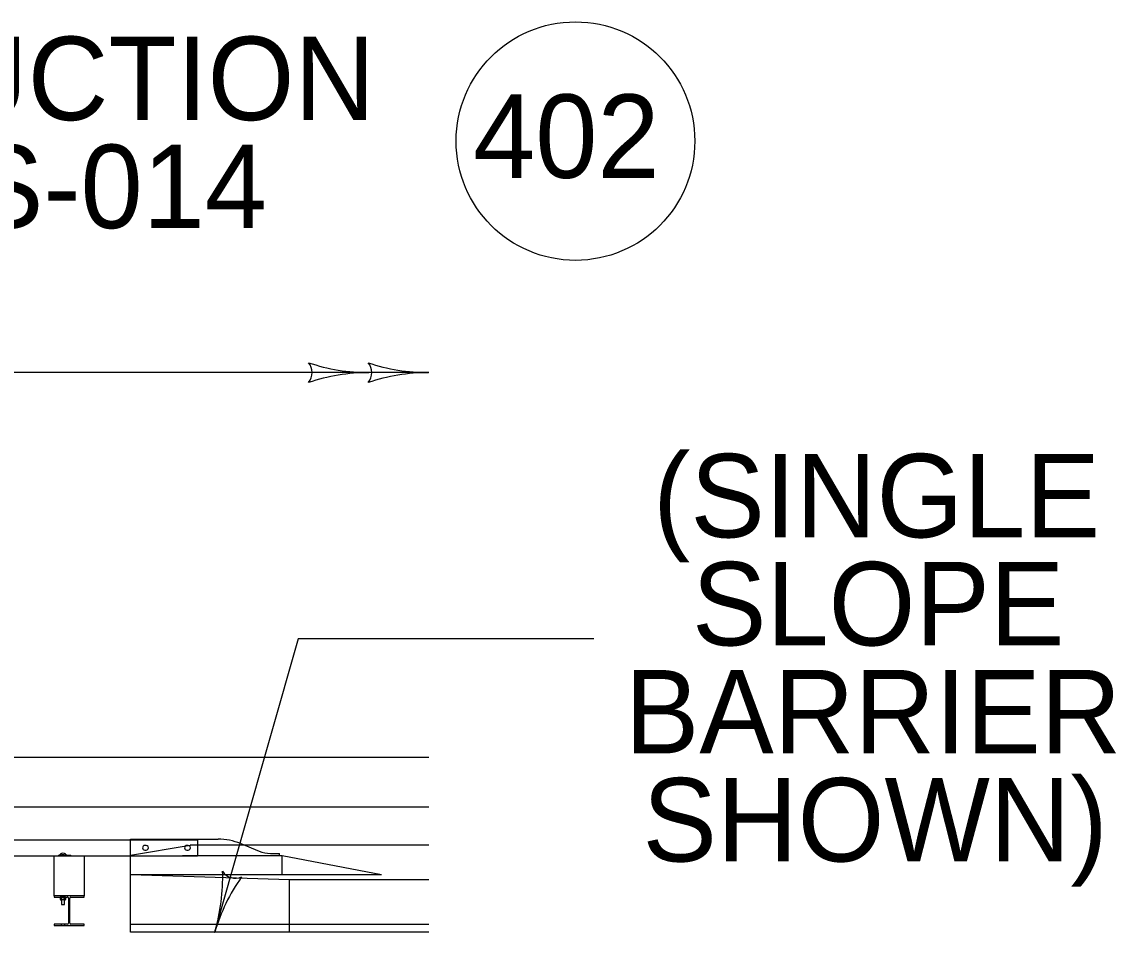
# Model space of a CAD drawing. Extents: x 503 to 668, y 143 to 243.
# Drawn here: x 579.86 to 589.03, y 203.33 to 210.97 of the extents above; entities that cross this region are included whole.
import ezdxf

# ---------------------------------------------------------------- set-up
doc = ezdxf.new("R2010")
doc.units = 0
for name, color, linetype in [('BR 2020 Reprint', 7, 'Continuous'), ('Level 1', 7, 'Continuous'), ('Level 2', 7, 'Continuous'), ('R_OR_NAMEBOUND_PR', 7, 'Continuous'), ('R_PL_GRAILLT_PR', 7, 'Continuous'), ('RW 2024 Reprint', 7, 'Continuous'), ('SB_STD_SEPIA', 7, 'Continuous')]:
    doc.layers.add(name, color=color, linetype=linetype)

msp = doc.modelspace()

# ---------------------------------------------------------------- linework, layer by layer
at = {"layer": 'BR 2020 Reprint'}
for centre, radius, start, end in [((582.1658, 208.0264), 0.127, 318.7746, 40.89129), ((582.7694, 209.6136), 1.5874, 251.34716, 269.99389), ((582.6659, 208.0263), 0.127, 318.7746, 40.89129), ((583.2695, 209.6135), 1.5874, 251.34716, 269.99389), ((582.7694, 206.4388), 1.5874, 90, 108.66878), ((583.2695, 206.4388), 1.5874, 90, 108.66878), ((582.7694, 206.4388), 1.5874, 89.98778, 90), ((583.2695, 206.4388), 1.5874, 89.98778, 90), ((579.9559, 203.7922), 1.5874, 343.24192, 1.91071), ((582.9958, 202.8768), 1.5874, 144.58908, 163.23581), ((581.65, 203.9124), 0.127, 212.01652, 294.13322), ((579.9559, 203.7922), 1.5874, 343.2297, 343.24192)]:
    msp.add_arc(centre, radius, start, end, dxfattribs=at)
at = {"layer": 'Level 1'}
for p, q in [((574.5775, 204.1083), (581.332, 204.1083)), ((580.7695, 204.1139), (581.5041, 204.1139)), ((581.332, 204.1083), (581.332, 203.9741)), ((581.6941, 204.0765), (581.8488, 204.0129)), ((574.5775, 203.9729), (581.332, 203.9729)), ((580.1309, 203.9729), (580.3809, 203.9729)), ((580.1309, 203.6392), (580.1309, 203.9729)), ((580.1673, 203.9783), (580.2715, 203.9783)), ((580.2715, 203.9739), (580.1673, 203.9739)), ((580.1803, 203.9829), (580.1803, 203.9867)), ((580.1803, 203.9827), (580.1803, 203.9829)), ((580.1803, 203.9827), (580.2272, 203.9827)), ((580.2038, 203.9735), (580.1829, 203.9735)), ((580.1908, 203.9735), (580.1908, 203.9729)), ((580.2246, 203.9735), (580.2038, 203.9735)), ((580.2168, 203.9735), (580.2168, 203.9729)), ((580.2272, 203.9867), (580.2272, 203.9829)), ((580.2272, 203.9829), (580.2272, 203.9827)), ((580.2559, 203.9739), (580.2559, 203.9783)), ((580.3809, 203.9729), (580.3809, 203.6392)), ((580.7695, 203.3345), (580.7695, 203.9733)), ((580.7695, 203.8145), (580.7695, 203.9733)), ((581.9438, 203.9942), (582.0195, 203.9942)), ((582.0195, 203.9733), (582.0195, 203.9942)), ((580.1337, 203.6392), (580.1311, 203.6392)), ((580.1337, 203.6392), (580.1313, 203.6392)), ((580.1313, 203.6392), (580.1313, 203.6283)), ((580.1313, 203.6283), (580.1382, 203.6283)), ((580.2014, 203.6392), (580.1337, 203.6392)), ((580.1382, 203.6283), (580.1968, 203.6283)), ((580.1814, 203.6257), (580.1814, 203.6238)), ((580.1814, 203.6238), (580.1814, 203.6077)), ((580.204, 203.6283), (580.191, 203.6283)), ((580.1927, 203.6257), (580.1927, 203.6254)), ((580.1927, 203.6254), (580.1927, 203.6077)), ((580.2151, 203.6269), (580.1929, 203.6269)), ((580.1929, 203.6064), (580.204, 203.6064)), ((580.1968, 203.6283), (580.2409, 203.6283)), ((580.3108, 203.6392), (580.2014, 203.6392)), ((580.217, 203.6283), (580.204, 203.6283)), ((580.204, 203.6064), (580.2151, 203.6064)), ((580.2153, 203.6257), (580.2153, 203.6077)), ((580.2266, 203.6257), (580.2266, 203.6077)), ((580.2513, 203.6179), (580.2513, 203.4108)), ((580.2609, 203.4108), (580.2609, 203.6179)), ((580.2713, 203.6283), (580.3153, 203.6283)), ((580.3785, 203.6392), (580.3108, 203.6392)), ((580.3811, 203.6392), (580.3108, 203.6392)), ((580.3153, 203.6283), (580.3739, 203.6283)), ((580.3739, 203.6283), (580.3809, 203.6283)), ((580.3811, 203.6392), (580.3785, 203.6392)), ((580.3809, 203.6392), (580.3785, 203.6392)), ((580.3809, 203.6283), (580.3809, 203.6392)), ((580.1871, 203.6051), (580.1844, 203.6051)), ((580.204, 203.6051), (580.1871, 203.6051)), ((580.191, 203.5658), (580.217, 203.5658)), ((580.2209, 203.6051), (580.204, 203.6051)), ((580.2235, 203.6051), (580.2209, 203.6051)), ((580.2509, 203.5795), (580.2509, 203.4493)), ((580.2613, 203.4493), (580.2613, 203.5795)), ((580.1313, 203.4004), (580.1313, 203.3896)), ((580.2409, 203.4004), (580.1313, 203.4004)), ((580.1313, 203.3896), (580.3809, 203.3896)), ((580.2513, 203.4108), (580.2513, 203.4102)), ((580.2609, 203.4102), (580.2609, 203.4108)), ((580.3809, 203.4004), (580.2713, 203.4004)), ((580.3809, 203.3896), (580.3809, 203.4004))]:
    msp.add_line(p, q, dxfattribs=at)
for points in [[(580.9003, 204.0609), (580.8905, 204.0609)], [(580.8905, 204.0217), (580.9003, 204.0217)], [(581.2527, 204.0609), (581.2429, 204.0609)], [(581.2429, 204.0217), (581.2527, 204.0217)]]:
    msp.add_lwpolyline(points, dxfattribs=at)
for centre, radius, start, end in [((581.5041, 203.6139), 0.5, 67.67134, 90), ((580.2038, 203.9632), 0.0332, 45.04246, 134.95754), ((580.8905, 204.0413), 0.0196, 89.99953, 269.99953), ((580.9003, 204.0413), 0.0196, 269.99953, 89.99953), ((581.2429, 204.0413), 0.0196, 89.99953, 269.99953), ((581.2527, 204.0413), 0.0196, 269.99953, 89.99953), ((581.9438, 204.2442), 0.25, 247.67134, 270), ((580.2409, 203.6179), 0.0104, 359.99682, 89.99923), ((580.2713, 203.6179), 0.0104, 89.99217, 180.00318), ((580.2409, 203.4108), 0.0104, 270.0006, 356.56359), ((580.2713, 203.4108), 0.0104, 183.43641, 270.008)]:
    msp.add_arc(centre, radius, start, end, dxfattribs=at)
for points, degree in [([(580.1673, 203.9783), (580.1673, 203.9739)], 1), ([(580.1829, 203.9827), (580.1829, 203.9735)], 1), ([(580.2038, 203.9814), (580.2038, 203.9814), (580.2021, 203.9818), (580.1996, 203.9825), (580.197, 203.9826), (580.1962, 203.9827)], 3), ([(580.2114, 203.9827), (580.2105, 203.9826), (580.208, 203.9825), (580.2055, 203.9818), (580.2038, 203.9814), (580.2038, 203.9814)], 3), ([(580.2246, 203.9735), (580.2246, 203.9827)], 1), ([(580.2715, 203.9739), (580.2715, 203.9783)], 1), ([(580.1844, 203.6283), (580.1814, 203.6257)], 1), ([(580.1814, 203.6257), (580.1823, 203.6264), (580.1839, 203.6277), (580.186, 203.6283), (580.187, 203.6283), (580.1871, 203.6283)], 3), ([(580.1814, 203.6077), (580.1823, 203.607), (580.1839, 203.6057), (580.186, 203.6051), (580.187, 203.6051), (580.1871, 203.6051)], 3), ([(580.1814, 203.6077), (580.1844, 203.6051)], 1), ([(580.1871, 203.6051), (580.1867, 203.6051)], 1), ([(580.1871, 203.6283), (580.1879, 203.6282), (580.1896, 203.628), (580.1914, 203.6268), (580.1924, 203.626), (580.1927, 203.6257)], 3), ([(580.1871, 203.6051), (580.1879, 203.6052), (580.1896, 203.6054), (580.1914, 203.6066), (580.1924, 203.6074), (580.1927, 203.6077)], 3), ([(580.1884, 203.6392), (580.1884, 203.6283)], 1), ([(580.191, 203.6283), (580.1929, 203.6269)], 1), ([(580.191, 203.6283), (580.191, 203.6283)], 1), ([(580.1929, 203.6064), (580.191, 203.6051)], 1), ([(580.204, 203.6283), (580.2037, 203.6283), (580.202, 203.6283), (580.1989, 203.6279), (580.1954, 203.6269), (580.1934, 203.626), (580.1927, 203.6257)], 3), ([(580.204, 203.6051), (580.2037, 203.6051), (580.202, 203.6051), (580.1989, 203.6055), (580.1954, 203.6065), (580.1934, 203.6074), (580.1927, 203.6077)], 3), ([(580.1929, 203.6269), (580.1929, 203.6064)], 1), ([(580.2153, 203.6257), (580.2143, 203.6261), (580.2121, 203.627), (580.2083, 203.6281), (580.2054, 203.6283), (580.204, 203.6283)], 3), ([(580.2153, 203.6077), (580.2143, 203.6073), (580.2121, 203.6064), (580.2083, 203.6053), (580.2054, 203.6051), (580.204, 203.6051)], 3), ([(580.2151, 203.6269), (580.217, 203.6283)], 1), ([(580.2151, 203.6064), (580.2151, 203.6269)], 1), ([(580.217, 203.6051), (580.2151, 203.6064)], 1), ([(580.2153, 203.6257), (580.2161, 203.6264), (580.2177, 203.6277), (580.2199, 203.6283), (580.2209, 203.6283), (580.2209, 203.6283)], 3), ([(580.2153, 203.6077), (580.2161, 203.607), (580.2177, 203.6057), (580.2199, 203.6051), (580.2209, 203.6051), (580.2209, 203.6051)], 3), ([(580.217, 203.6283), (580.217, 203.6283)], 1), ([(580.2196, 203.6283), (580.2196, 203.6392)], 1), ([(580.2209, 203.6283), (580.2217, 203.6282), (580.2234, 203.628), (580.2252, 203.6268), (580.2262, 203.626), (580.2266, 203.6257)], 3), ([(580.2209, 203.6051), (580.2217, 203.6052), (580.2234, 203.6054), (580.2252, 203.6066), (580.2262, 203.6074), (580.2266, 203.6077)], 3), ([(580.2266, 203.6257), (580.2235, 203.6283)], 1), ([(580.2235, 203.6051), (580.2266, 203.6077)], 1), ([(580.191, 203.6051), (580.191, 203.5658)], 1), ([(580.217, 203.5658), (580.217, 203.6051)], 1), ([(580.2609, 203.53), (580.2513, 203.53)], 1), ([(580.2513, 203.4988), (580.2609, 203.4988)], 1), ([(580.1884, 203.4004), (580.1884, 203.3896)], 1), ([(580.2196, 203.3896), (580.2196, 203.4004)], 1)]:
    msp.add_open_spline(points, degree=degree, dxfattribs=at)
at = {"layer": 'Level 2'}
msp.add_line((583.2695, 208.0261), (562.3044, 208.0261), dxfattribs=at)
msp.add_circle((584.5, 209.9675), 1, dxfattribs=at)
at = {"layer": 'R_OR_NAMEBOUND_PR'}
for p, q in [((582.0403, 203.9733), (581.207, 203.9733)), ((582.8737, 203.8145), (582.0403, 203.9733)), ((582.0403, 203.8145), (582.0403, 203.9733)), ((582.8737, 203.8145), (580.7695, 203.8145))]:
    msp.add_line(p, q, dxfattribs=at)
at = {"layer": 'R_PL_GRAILLT_PR'}
msp.add_line((583.2695, 204.7977), (519.2969, 204.7977), dxfattribs=at)
at = {"layer": 'RW 2024 Reprint'}
msp.add_line((583.2695, 204.381), (519.2969, 204.381), dxfattribs=at)
at = {"layer": 'SB_STD_SEPIA'}
for p, q in [((582.1761, 205.7947), (581.4758, 203.3345)), ((584.6545, 205.7947), (582.1761, 205.7947)), ((580.7695, 203.9733), (580.7695, 204.1139)), ((580.7695, 203.9803), (581.2695, 204.0637)), ((581.7252, 204.0637), (581.2695, 204.0637)), ((581.332, 204.1083), (581.332, 203.9741)), ((583.2695, 204.0637), (581.7252, 204.0637)), ((582.1028, 203.772), (580.7695, 203.8141)), ((583.2695, 203.772), (582.1028, 203.772)), ((582.1028, 203.3345), (582.1028, 203.772)), ((583.2695, 203.397), (580.7695, 203.397)), ((583.2695, 203.3345), (580.7695, 203.3345))]:
    msp.add_line(p, q, dxfattribs=at)

# ---------------------------------------------------------------- texts
at = {"layer": 'Level 2'}
for s, p in [('NEW CONSTRUCTION', (572.8365, 210.1437)), ('402', (583.6429, 209.6592)), ('BHS-013, BHS-014', (573.7971, 209.2378)), ('(SINGLE ', (585.1509, 206.6445)), ('SLOPE', (585.4763, 205.7385)), ('BARRIER', (584.9137, 204.8326)), ('SHOWN)', (585.0615, 203.9266))]:
    msp.add_text(s, height=0.7, dxfattribs=at).set_placement(p)

doc.saveas('drawing.dxf')
